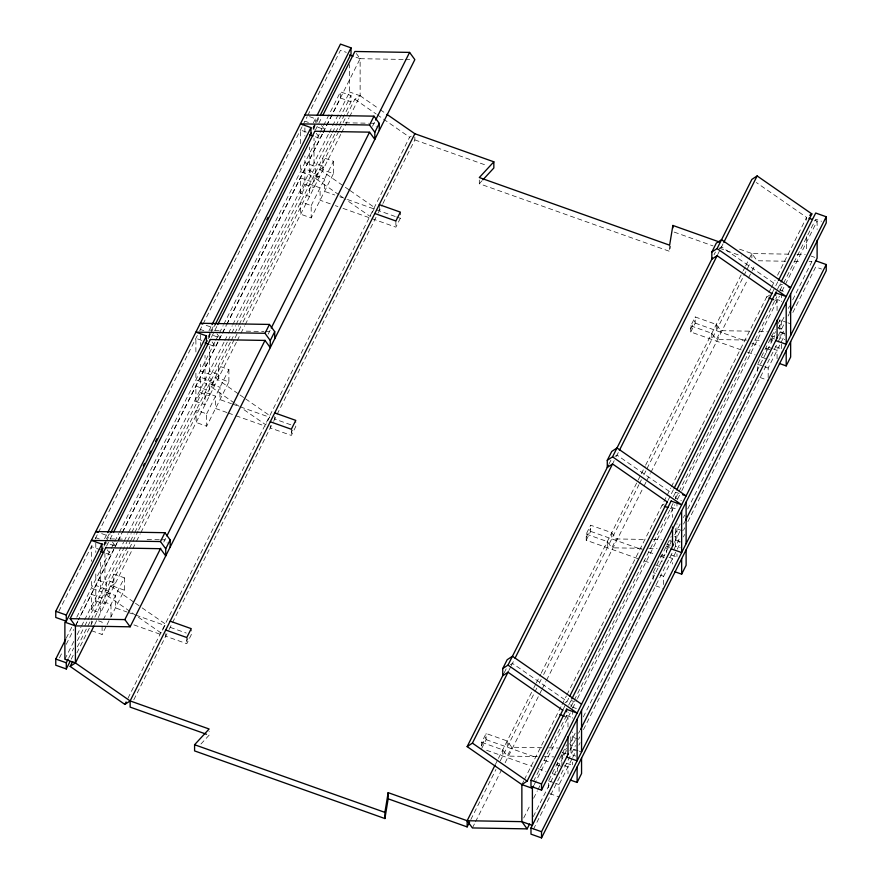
<?xml version="1.0" encoding="UTF-8"?>
<svg xmlns="http://www.w3.org/2000/svg" width="882" height="882" viewBox="0 0 882 882"><rect width="100%" height="100%" fill="white"/><g stroke="black" fill="none" stroke-linecap="round" stroke-linejoin="round"><path stroke-width="0.66" stroke-dasharray="4.41 3.31" d="M479.301 180.005L479.301 183.71L669.625 251.359L670.496 246.1M58.851 611.314L93.018 543.246M95.289 538.726L97.759 533.808M98.376 532.574L197.568 334.984M199.663 330.794L302.184 126.556M302.802 125.332L307.123 116.711M307.741 115.487L340.474 50.274L346.328 52.358M104.583 538.759L107.053 533.831M208.957 330.827L212.044 324.675M313.33 122.896L316.429 116.744M103.789 544.635L109.346 533.566M208.163 336.703L210.633 331.786M211.25 330.552L213.72 325.634M312.901 128.066L318.722 116.468M103.966 546.167L105.818 542.474M106.435 541.239L110.14 533.864M208.097 338.721L210.324 334.289M210.809 333.308L215.131 324.697M313.198 129.345L319.516 116.766M106.59 546.079L112.764 533.775M211.393 337.288L217.137 325.844M315.337 130.216L322.128 116.689M66.26 638.138L71.817 627.058M76.756 617.224L110.724 549.552M111.341 548.317L118.761 533.555M119.379 532.32L215.109 341.621M215.726 340.386L218.813 334.234M219.431 333.01L223.135 325.623M223.752 324.389L319.482 133.689M320.1 132.454L340.474 91.86L351.014 95.598L351.014 101.772L335.568 132.532M75.411 625.889L77.881 620.972M113.778 549.453L78.498 619.737L113.811 549.574M117.405 542.221L114.318 548.372L121.848 533.577M118.023 540.997L121.738 533.61M122.355 532.386L221.79 334.3M222.407 333.065L226.112 325.678M226.729 324.455L322.867 132.917M323.077 132.52L360.132 58.697L356.372 53.537M59.469 657.84L62.556 651.699M66.26 644.312L73.669 629.55M76.139 624.621L77.991 620.939M122.466 532.353L218.196 341.643M218.813 340.408L221.9 334.256M222.518 333.032L226.222 325.645M226.839 324.422L322.569 133.711M323.187 132.487L340.474 98.034L340.474 91.86M64.882 659.207L74.143 640.751M77.23 634.599L80.935 627.212M81.552 625.988L84.033 621.06M84.65 619.837L123.557 542.32M124.175 541.096L127.879 533.709M128.496 532.474L224.226 341.775M224.844 340.54L227.931 334.388M228.548 333.164L232.253 325.778M232.87 324.543L328.6 133.844M329.218 132.609L349.603 92.015L349.603 64.562M111 616.75L111 604.402L100.471 600.653L100.471 613.012L91.353 609.771L95.796 600.907L95.796 585.461L106.325 589.209L106.325 583.035L95.796 579.287L95.796 573.928M227.005 412.555L215.55 408.487L215.55 396.139L205.021 392.391L205.021 404.739L195.892 401.497L200.346 392.644L200.346 377.198L210.875 380.947L210.875 374.762L200.346 371.024L200.346 364.321M330.276 203.841L320.089 200.225L320.089 187.866L309.56 184.129L309.56 196.477L300.442 193.235L304.885 184.371L304.885 168.936L315.425 172.674L315.425 166.5L304.885 162.751L304.885 156.048M68.763 657.873L73.702 648.027M77.407 640.652L84.198 627.113M84.815 625.889L87.296 620.961M87.913 619.737L126.821 542.221M127.438 540.986L131.142 533.61M131.76 532.375L227.49 341.676M228.107 340.441L231.194 334.289M231.812 333.054L235.516 325.678M236.133 324.444L331.864 133.744M332.481 132.509L351.014 95.598M71.233 659.13L73.702 654.201M77.407 646.826L87.296 627.135M87.913 625.911L90.383 620.983M91 619.759L129.908 542.243M130.525 541.019L134.229 533.632M134.847 532.397L230.577 341.698M231.194 340.463L234.281 334.311M234.899 333.087L238.603 325.701M239.22 324.466L334.951 133.766M76.943 652.889L94.231 618.436M94.848 617.213L138.088 531.085M138.706 529.85L234.436 339.151M235.053 337.916L238.14 331.764M238.757 330.541L242.462 323.154M243.079 321.93L338.809 131.22M339.427 129.985L342.514 123.833M343.131 122.609L354.862 99.236L360.132 95.752L360.132 58.697L354.277 56.613M129.897 611.336L106.446 595.063L110.889 586.199L115.454 583.189L104.925 579.441L104.925 553.367M234.436 403.074L210.985 386.79L215.44 377.926L219.993 374.916L209.464 371.179L209.464 346.472M338.986 194.801L315.536 178.528L319.979 169.664L324.543 166.654L314.014 162.905L314.014 138.198M94.661 624.577L135.938 542.375M136.556 541.14L140.26 533.764M140.877 532.53L236.608 341.83M237.225 340.595L240.312 334.443M240.929 333.209L244.634 325.833M245.251 324.598L340.981 133.899M341.599 132.664L349.018 117.901M349.636 116.667L360.132 95.752L349.603 92.015M103.315 619.704L124.351 577.809L113.822 574.072L113.822 586.42L124.351 590.168L110.757 617.246M206.653 413.856L228.89 369.547L218.361 365.81L218.361 378.158L228.89 381.895L206.653 426.215L196.113 422.467L196.113 410.119L206.653 413.856L206.653 426.215M311.192 205.594L333.44 161.285L322.911 157.536L322.911 169.895L333.44 173.633L311.192 217.942L300.663 214.205L300.663 201.846L311.192 205.594L311.192 217.942M91.574 630.74L102.103 634.478L106.435 625.867M107.053 624.632L110.14 618.48M163.776 542.077L165.629 538.395M268.161 334.146L270.631 329.229M372.535 126.214L375.004 121.297M127.956 698.257L409.59 137.217L412.743 135.122M133.821 699.768L168.506 630.663M169.057 629.561L273.056 422.401M273.607 421.298L377.595 214.139M378.146 213.025L382.336 204.701M382.942 203.477L414.849 139.907L414.849 136.203M186.786 640.608L187.899 638.392M291.336 432.334L292.449 430.118M165.728 633.739L165.728 636.209L186.786 643.695L191.24 634.831L191.24 629.891M270.267 425.466L270.267 427.935L291.336 435.432L295.779 426.568L295.779 421.629M342.999 208.361L395.875 227.159L400.329 218.295L400.329 212.121M504.206 672.79L506.676 667.872M608.944 464.119L611.171 459.687M714.045 254.744L715.423 252.009M508.848 670.541L510.777 666.693M511.317 665.623L514.404 659.471M613.1 462.863L614.214 460.647M616.32 456.457L618.789 451.54M717.606 254.678L723.163 243.608M481.671 746.051L481.671 742.335L486.125 733.482L507.183 740.968L511.747 747.219L541.846 747.727M637.829 558.593L586.221 540.247L586.221 534.073L590.664 525.209L611.733 532.695L616.286 538.946L646.385 539.464M741.101 349.878L690.76 331.985L690.76 325.811L695.214 316.947L716.272 324.433L720.837 330.684L750.935 331.191M481.671 745.433L486.125 736.569M586.221 537.16L590.664 528.296M690.76 328.898L695.214 320.034M481.671 748.52L486.125 739.656L486.125 733.482M586.221 540.247L590.664 531.383L590.664 525.209M690.76 331.985L695.214 323.121L695.214 316.947M495.375 764.496L498.021 759.204M498.44 758.388L533.235 689.074M533.753 688.037L536.223 683.109M536.322 682.922L540.644 674.311M541.173 673.264L640.773 474.847M641.313 473.766L645.095 466.225M645.635 465.156L742.655 271.865M743.217 270.752L745.114 266.981M745.687 265.835L751.861 253.531L788.806 254.159M470.823 819.565L495.982 769.446M500.281 760.89L534.371 692.976M534.988 691.753L536.84 688.059M539.31 683.131L541.173 679.438M543.643 674.521L638.921 484.714M639.538 483.479L641.39 479.786M643.86 474.869L646.33 469.941M646.947 468.717L743.272 276.827M743.89 275.603L750.637 262.152M537.392 756.591L507.293 756.083L511.747 747.219M641.942 548.317L611.843 547.81L616.286 538.946M746.481 340.055L716.382 339.548L720.837 330.684M472.41 827.944L474.88 823.027M475.497 821.792L502.674 767.66M505.143 762.743L541.581 690.143M542.198 688.919L545.903 681.532M546.52 680.309L643.485 487.14M644.103 485.905L645.955 482.211M646.572 480.988L650.288 473.601M650.905 472.377L747.87 279.208M748.487 277.973L755.279 264.446M521.868 784.594L523.721 780.901M524.338 779.666L561.911 704.828M562.01 704.619L566.343 696.008M566.961 694.773L666.45 496.566M667.013 495.452L670.717 488.077M671.334 486.842L768.299 293.684M768.917 292.449L770.769 288.756M771.386 287.532L775.091 280.145M777.56 275.228L806.589 217.402L756.326 182.519M563.278 709.106L569.133 697.453M667.95 500.59L673.506 489.521M772.323 292.659L777.88 281.59M568.669 705.17L571.139 700.253M673.352 496.621L676.13 491.087M777.417 289.307L780.504 283.155M533.456 781.474L568.251 712.182M571.139 706.427L573.609 701.51M574.226 700.275L673.043 503.424M675.513 498.495L776.799 296.716M779.886 290.564L782.973 284.412M783.591 283.188L815.707 219.21L821.561 221.283M534.249 784.649L570.213 713.009M572.55 708.367L576.872 699.746M577.49 698.522L674.763 504.736M677.541 499.201L681.246 491.814M681.863 490.59L779.445 296.187M781.915 291.269L817.118 221.139L814.781 220.313M523.721 817.956L530.512 804.428M533.61 798.276L537.314 790.889M537.932 789.666L540.401 784.737M548.56 787.692L548.56 780.824L561.911 754.242L564.248 755.069M562.507 753.063L566.652 744.783M653.11 579.419L653.11 572.561L671.202 536.521M757.649 371.157L757.649 364.299L771 337.707L774.506 338.953M771.596 336.527L775.146 329.438M778.111 323.529L779.897 319.979L786.92 322.481M562.021 756.999L566.464 748.145M666.56 548.736L671.015 539.872M771.111 340.474L775.554 331.61M533.312 816.567L566.663 750.13M569.75 743.978L575.307 732.898M583.333 716.912L671.654 540.964M674.741 534.812L680.298 523.743M683.396 517.591L684.63 515.132M687.717 508.98L774.793 335.502M778.497 328.115L784.682 315.811M788.387 308.424L789.622 305.966M792.709 299.814L811.848 261.678L810.349 259.617M569.904 750.472L575.637 739.27M578.548 733.24L579.959 730.66M674.454 542.408L680.452 530.236M683.539 524.084L684.95 521.494M778.189 335.744L785.002 322.173M788.089 316.021L789.324 313.562M533.456 829.234L575.461 745.566M578.548 739.414L579.783 736.955M583.487 729.579L673.043 551.173M673.661 549.949L680.452 536.41M683.539 530.258L684.774 527.8M687.861 521.648L777.417 343.241M778.034 342.018L784.826 328.479M792.852 312.482L815.707 266.959L821.561 269.043M559.089 791.43L559.089 784.572L572.065 758.718M572.683 757.495L575.781 751.343M578.868 745.18L580.102 742.721M663.639 584.534L663.639 576.31L676.615 550.456M677.233 549.221L680.32 543.069M683.407 536.918L684.641 534.459M768.178 377.65L768.178 368.037L784.87 334.807M479.301 183.71L482.024 180.755M200.942 744.022L209.122 735.18L209.122 731.476M315.536 178.528L320.089 175.518L309.56 171.77L309.56 147.062M210.985 386.79L215.55 383.78L205.021 380.043L205.021 355.336M106.446 595.063L111 592.054L100.471 588.305L100.471 562.231M719.436 248.228L721.542 246.839L776.259 284.82M766.546 297.157L769.71 295.073M614.886 456.49L616.992 455.101L671.72 493.082M662.007 505.43L664.113 504.03M510.347 664.763L512.453 663.374L567.17 701.355L565.064 702.745M360.132 58.697L403.912 59.436M405.279 59.458L412.115 59.568M345.27 122.807L368.522 123.204M369.889 123.226L374.001 123.293L376.25 126.391M797.008 254.292L805.222 254.435M785.862 261.237L757.131 260.752L751.861 253.531L738.918 248.933M794.065 261.381L800.911 261.491M809.114 261.634L811.848 261.678M759.137 331.334L767.351 331.467M214.734 330.64L221.569 330.761M246.199 331.169L263.983 331.467M265.35 331.5L269.451 331.566L270.961 333.628M754.694 340.187L761.53 340.309M653.231 539.575L661.434 539.718M110.184 538.913L122.499 539.111M147.129 539.53L159.433 539.74M160.8 539.762L164.912 539.828L167.161 542.926M648.777 548.439L656.991 548.571M548.681 747.837L558.262 748.002M544.238 756.701L553.808 756.866M811.264 256.122L814.781 257.368M340.474 98.034L351.014 101.772M414.849 139.907L487.371 165.684M674.168 232.087L713.02 245.902M719.492 248.206L741.508 256.023M309.571 116.667L315.425 118.739L315.425 122.444M782.455 284.765L780.118 283.927L780.118 290.101L785.972 292.185M304.885 121.176L308.402 122.422M306.286 132.113L300.442 130.04L300.442 144.791M775.675 298.965L781.518 301.049M315.414 136.798L320.089 138.452L316.329 133.303M774.738 300.067L777.075 300.905L777.075 311.886M788.089 322.889L790.426 323.727M778.023 327.85L781.529 329.096L781.529 318.115M784.804 333.352L780.118 331.687L780.118 337.861L784.804 339.526M784.572 334.002L779.897 332.338L779.897 319.979M771.232 335.877L774.738 337.133M775.675 346.725L781.518 348.798M772.4 348.644L766.546 346.571L766.546 353.428M773.569 349.063L777.075 350.308L777.075 362.667M304.885 184.371L314.014 187.612L314.014 175.264L324.543 179.002L324.543 191.361L334.719 194.977M339.813 196.785L342.359 197.689M347.453 199.497L395.368 216.531M396.613 216.972L400.329 218.295M695.214 323.121L745.544 341.014M751.905 343.274L759.545 345.987M765.907 348.247L771 350.055M690.76 325.811L711.829 333.297L716.382 339.548M335.358 205.649L337.905 206.553M747.462 352.138L755.091 354.851M761.464 357.111L766.546 358.919M757.649 364.299L763.503 366.372M764.672 366.791L768.178 368.037M759.986 377.474L768.178 380.396M206.19 325.348L210.875 327.013L210.875 330.717M679.085 493.446L675.579 492.2L675.579 498.374L681.422 500.447M203.852 330.695L200.346 329.438L200.346 333.462M201.746 340.386L195.892 338.302L195.892 353.065M671.125 507.238L676.979 509.311M209.695 344.642L215.55 346.725L211.79 341.566M670.199 508.341L672.536 509.168L672.536 517.403M682.37 530.744L675.347 528.252L675.347 540.6L680.033 542.265M674.642 536.532L676.979 537.37L676.979 523.643M680.254 541.614L675.579 539.949L675.579 546.123L680.254 547.788M666.682 544.15L670.199 545.396M669.967 547.226L666.45 545.969L666.45 552.838M671.125 554.987L676.979 557.071M664.344 555.671L662.007 554.833L662.007 561.702M669.03 557.336L672.536 558.582L672.536 564.072M200.346 392.644L209.464 395.886L209.464 383.527L219.993 387.275L219.993 399.623L231.448 403.691M232.727 404.154L239.088 406.415M240.356 406.867L269.627 417.263M290.828 424.804L274.721 419.082L274.721 416.602M590.664 531.383L642.272 549.729M648.634 551.989L654.995 554.26M660.089 556.068L666.45 558.328M586.221 534.073L607.279 541.559L611.843 547.81M228.273 413.008L234.634 415.279M235.913 415.731L265.184 426.127M644.191 560.853L650.552 563.113M655.646 564.932L662.007 567.192M653.11 572.561L655.447 573.388M660.133 575.053L663.639 576.31M655.447 585.747L663.639 588.658M101.651 533.61L106.325 535.275L106.325 538.979M574.535 701.708L571.029 700.462L571.029 706.636M99.313 538.957L95.796 537.711L95.796 541.735M572.197 707.055L576.883 708.72M114.285 545.715L104.925 542.386L104.925 545.131M100.713 549.905L91.353 546.575L91.353 561.327M566.575 715.5L572.429 717.584M106.325 553.323L111 554.987L107.24 549.839M565.649 716.603L567.986 717.441L567.986 727.044M577.831 739.017L570.808 736.514L570.808 748.873L575.483 750.527M570.103 744.805L572.44 745.632L572.44 731.906M578.052 750.714L571.029 748.223L571.029 754.397L575.714 756.061M579.22 751.133L581.558 751.96M562.143 752.412L566.817 754.077M566.575 763.261L572.429 765.333M559.805 763.933L557.457 763.106L557.457 771.342M564.48 765.598L567.986 766.844L567.986 773.712M95.796 600.907L104.925 604.148L104.925 591.8L115.454 595.537L115.454 607.896L126.909 611.965M128.177 612.417L134.538 614.677M135.817 615.129L165.088 625.536M170.171 627.345L186.278 633.067M486.125 739.656L536.454 757.55M544.095 760.262L550.456 762.522M556.818 764.782L561.911 766.59M481.671 742.335L502.74 749.832L507.293 756.083M133.91 624.897L160.634 634.401M486.632 750.273L532.011 766.403M538.373 768.674L546.002 771.386M552.375 773.646L556.189 775.002M98.597 620.884L102.103 622.13L102.103 624.875M548.56 780.824L554.414 782.907M555.583 783.326L559.089 784.572M549.729 793.602L559.089 796.92M360.132 95.752L379.117 108.927M380.23 109.71L385.82 113.58M354.862 99.236L376.085 113.954M377.198 114.737L409.59 137.217M319.979 169.664L349.018 189.817M350.132 190.589L374.707 207.645L370.253 216.509L345.689 199.453M340.099 195.584L344.564 198.682M215.44 377.926L238.89 394.21M240.003 394.982L244.468 398.08M245.593 398.862L270.157 415.907L265.714 424.771L242.252 408.498M235.56 403.846L241.139 407.727M110.889 586.199L134.34 602.472M135.464 603.255L141.043 607.125M142.156 607.896L165.618 624.18L161.163 633.044L131.01 612.108M321.533 125.465L324.543 129.599L314.014 125.85L314.014 129.974M216.983 333.738L219.993 337.861L209.464 334.113L209.464 338.236M112.444 542L115.454 546.123M817.118 221.139L817.118 229.375M806.589 217.402L806.589 220.136M806.589 236.608L806.589 251.712M781.529 293.408L781.529 301.644M781.529 344.2L781.529 352.425M771 337.707L771 344.564M751.861 253.531L751.861 258.47M716.272 324.433L716.272 330.607M711.829 333.297L711.829 339.471M676.979 501.682L676.979 508.539M676.979 553.83L676.979 556.575M669.625 245.185L669.625 251.359M611.733 532.695L611.733 538.869M607.279 541.559L607.279 547.733M572.44 709.944L572.44 718.18M572.44 762.103L572.44 764.848M561.911 754.242L561.911 765.223M507.183 740.968L507.183 747.142M502.74 749.832L502.74 756.006M395.875 220.985L395.875 227.159M379.26 205.87L379.26 210.809M333.44 161.285L333.44 173.633M304.885 127.879L304.885 135.927M300.442 164.912L300.442 171.615L310.971 175.364L310.971 181.538L300.442 177.789L300.442 193.235M291.336 429.247L291.336 435.432M228.89 369.547L228.89 381.895M200.346 334.807L200.346 345.535M195.892 373.174L195.892 379.888L206.421 383.626L206.421 389.8L195.892 386.062L195.892 401.497M186.786 637.521L186.786 643.695M124.351 577.809L124.351 590.168M102.103 626.242L102.103 634.478M95.796 543.069L95.796 552.463M91.574 621.126L91.574 623.872M91.353 581.447L91.353 588.151L101.882 591.899L101.882 598.073L91.353 594.325L91.353 609.771"/><path stroke-width="1.32" d="M322.746 115.454L354.862 51.476L409.59 52.402L414.849 59.623L130.139 626.815L75.411 625.889L64.882 622.152L64.882 659.207L75.411 662.944L130.139 700.925L209.122 729.006L194.58 744.728L194.58 750.902L384.905 818.551L384.905 812.377L388.157 792.653L467.151 820.723L521.868 821.649L532.397 825.398L532.397 788.332L533.632 785.873M384.905 818.551L388.157 798.827L388.157 792.653M719.492 242.021L672.878 225.45L669.625 245.185L479.301 177.536L493.843 161.814L414.849 133.733L386.933 114.351M102.996 548.097L66.293 621.215L55.764 617.466L55.764 611.292L340.474 44.1L351.014 47.849L351.014 54.023L320.133 115.542M66.293 621.215L66.293 615.041L102.114 543.676M107.67 532.607L206.487 335.744M212.044 324.675L310.861 127.813M317.046 115.509L351.014 47.849M143.314 465.894L144.549 463.436M149.499 453.591L150.734 451.132M155.673 441.287L156.908 438.828M266.838 219.816L268.073 217.358M110.757 532.629L207.105 340.695M215.131 324.697L311.478 132.763M414.849 133.733L130.139 700.925L124.869 704.409L70.152 666.428L75.411 662.944L75.411 625.889L70.152 618.668L105.972 547.314M113.381 532.541L210.346 339.383M217.755 324.609L314.72 131.451M69.998 661.588L66.293 668.975L55.764 665.226L55.764 659.052L65.643 639.362M66.293 668.975L66.293 662.79L68.146 659.108M70.152 666.428L72.622 661.5M75.411 662.944L93.944 626.033M105.741 547.766L160.458 548.692L165.728 555.914L165.728 548.78L160.458 541.559L164.912 532.695L95.796 531.537L98.145 532.364M210.28 339.504L265.008 340.43L270.267 347.651L270.267 340.518L265.008 333.297L269.451 324.433L200.346 323.264L202.684 324.102M314.83 131.242L369.547 132.157L374.817 139.378L374.817 132.245L369.547 125.024L374.001 116.17L304.885 115.002M130.139 626.815L124.869 619.594L160.689 548.229M166.863 535.925L265.063 340.298M271.248 327.994L369.448 132.366M375.622 120.062L409.59 52.402M165.728 548.78L170.171 539.916L164.912 532.695M270.267 340.518L274.721 331.654L269.451 324.433M374.817 132.245L379.26 123.381L374.001 116.17M124.869 704.409L126.104 701.951M562.727 710.219L507.999 672.238L502.74 675.711L502.74 668.578L507.183 659.714L512.453 656.241L581.558 704.211M667.266 501.946L612.549 463.965L607.279 467.449L607.279 460.316L611.733 451.452L616.992 447.968L686.108 495.938L682.591 494.692M771.816 293.684L717.088 255.703L711.829 259.176L711.829 252.043L716.272 243.178L721.542 239.706L790.647 287.675L788.31 286.837M532.397 788.332L521.868 784.594L467.151 746.613L503.589 674.013M502.74 668.578L507.999 665.105L608.393 465.233M607.279 460.316L612.549 456.832L712.336 258.161M711.829 252.043L717.088 248.57L751.861 179.41L757.131 175.937L811.848 213.918L778.497 280.355M467.151 746.613L472.41 743.129L508.23 671.775M515.022 658.237L612.604 463.844M619.407 450.305L716.989 255.912M723.78 242.374L757.131 175.937M388.157 798.827L467.151 826.908L467.151 820.723L494.934 765.356M467.151 826.908L469.599 822.013M529.608 823.953L527.138 828.871L521.868 821.649L521.868 784.594L527.138 781.11L562.959 709.756M569.75 696.218L667.332 501.825M674.124 488.286L772.323 292.659M781.121 281.931L815.707 213.025L826.236 216.774L826.236 222.948L541.526 790.14L530.986 786.402L530.986 780.228L566.817 708.863M571.757 699.018L671.191 500.932M676.748 489.863L776.182 291.777M541.526 790.14L541.526 783.966L826.236 216.774M815.707 260.785L826.236 264.534L826.236 270.708L541.526 837.9L530.986 834.152L530.986 827.978L568.217 754.033M580.577 729.425L673.65 544.007M685.568 520.27L777.593 336.946M789.765 312.46L817.118 258.194L817.118 240.356M541.526 837.9L541.526 831.726L826.236 264.534M570.268 780.008L577.115 782.444L581.558 773.58L581.558 758.134M674.818 571.745L681.654 574.171L686.108 565.307L686.108 549.872M779.357 363.472L786.204 365.909L790.647 357.045L790.647 341.61M482.939 179.774L493.843 167.988L493.843 161.814M809.742 215.307L811.848 213.918M369.547 125.024L300.442 123.866L310.971 127.603L310.971 133.777M265.008 333.297L195.892 332.128L206.421 335.877L206.421 342.051M160.458 541.559L91.353 540.39L101.882 544.139L101.882 550.313M70.152 618.668L124.869 619.594M527.138 828.871L472.41 827.944L467.151 820.723M349.603 54.949L353.109 56.194M808.926 218.229L812.443 219.475M309.56 134.714L313.066 135.96M768.895 297.995L773.569 299.66M775.675 340.551L786.204 344.289L786.204 302.713M379.26 204.635L400.329 212.121L395.875 220.985L374.817 213.499M671.125 501.053L681.654 504.802L612.549 456.832M205.021 342.977L208.527 344.234M664.344 506.257L667.85 507.503M671.125 548.813L681.654 552.562L681.654 510.976M274.721 412.897L295.779 420.383L291.336 429.247L270.267 421.761M100.471 551.25L103.977 552.496M559.805 714.519L564.48 716.184M566.575 757.076L577.115 760.824L577.115 719.249M170.171 621.171L191.24 628.657L186.786 637.521L165.728 630.035M55.764 611.292L66.293 615.041M530.986 780.228L541.526 783.966M55.764 659.052L66.293 662.79M530.986 827.978L541.526 831.726M206.531 734.265L130.139 707.11L130.139 700.925M194.58 744.728L384.905 812.377M717.088 248.57L786.204 296.539L775.675 292.791L775.675 295.261M507.999 665.105L577.115 713.064L566.575 709.326L566.575 711.796M472.41 743.129L527.138 781.11M790.647 293.849L790.647 335.425M786.204 350.463L786.204 365.909M777.075 320.122L777.075 337.96M686.108 502.112L686.108 543.698M681.654 558.736L681.654 574.171M672.878 225.45L672.878 227.92M672.536 527.017L672.536 546.223M581.558 710.385L581.558 751.96M577.115 766.998L577.115 782.444M567.986 736.646L567.986 754.496M379.26 123.381L379.26 130.514M274.721 331.654L274.721 338.787M170.171 539.916L170.171 547.049"/></g></svg>
